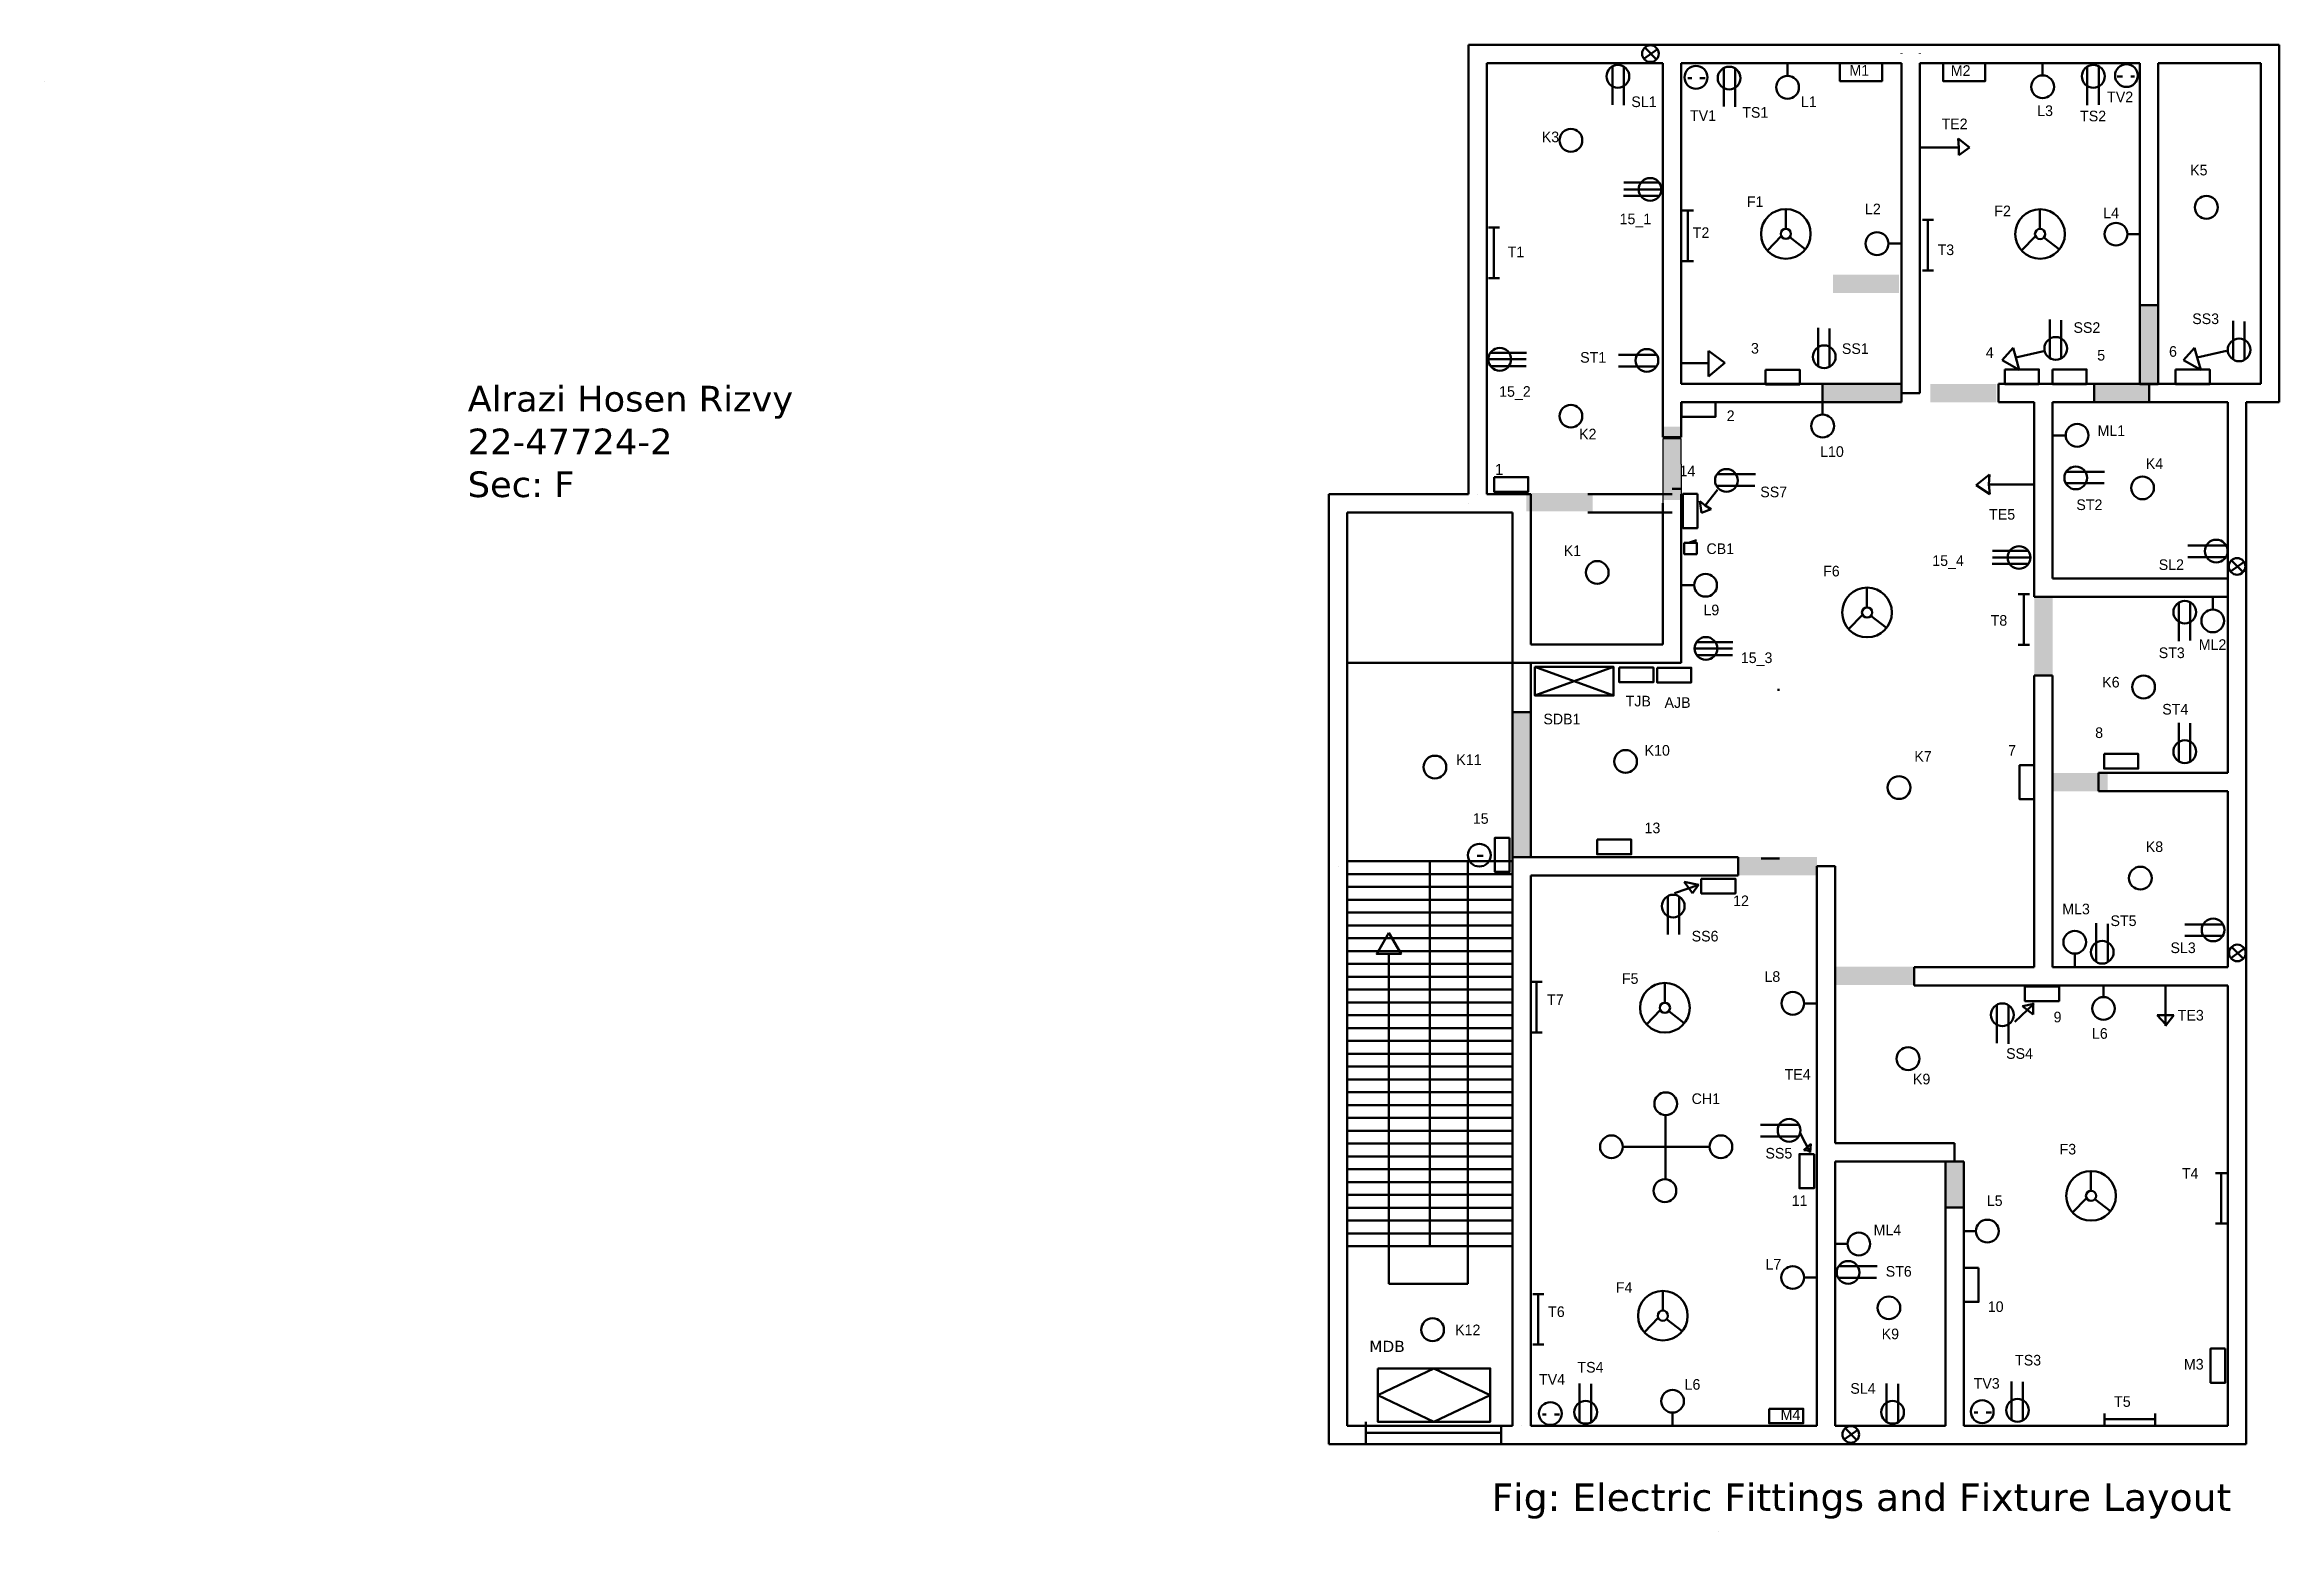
# Model space of a CAD drawing. Header units: inches. Extents: x -229 to 989, y 76 to 887.
import ezdxf

# ---------------------------------------------------------------- set-up
doc = ezdxf.new("R2010")
doc.units = ezdxf.units.IN
doc.header["$LTSCALE"] = 0.5
doc.header["$MEASUREMENT"] = 0
doc.linetypes.add('ACAD_ISO03W100', pattern=[30, 12, -18])

msp = doc.modelspace()

# ---------------------------------------------------------------- hatches: boundary and pattern name
for points in [[(781.4236320671517, 761.6660552728267), (745.4236320671517, 761.666055272827), (745.4236320671517, 751.666055272827), (781.4236320671517, 751.666055272827), (781.4236320671517, 755.156230197477)], [(834.423629226103, 701.9630509670438), (798.423629226103, 701.963050967044), (798.423629226103, 691.963050967044), (834.423629226103, 691.963050967044), (834.423629226103, 695.453225891694)], [(662.6852580987394, 664.9686837517745), (662.6852580987395, 678.743204848404), (652.6852580987394, 678.743204848404), (652.6852580987394, 664.743204848404), (652.6852580987394, 638.743204848404), (662.6852580987394, 638.743204848404)], [(614.2830541012806, 642.5281374222133), (578.2830541012806, 642.5281374222134), (578.2830541012806, 632.5281374222134), (614.2830541012806, 632.5281374222134), (614.2830541012806, 636.0183123468635)]]:
    msp.add_hatch(color=3).paths.add_polyline_path(points)
at = {"linetype": 'Continuous', "lineweight": 50, "ltscale": 0.5}
h = msp.add_hatch(color=3, dxfattribs=at)
h.set_gradient(color1=(8, 247, 72), color2=(6, 203, 59), one_color=1, tint=0.4099999964237213)
h.paths.add_polyline_path([(922.6852589064872, 745.0390963379828), (912.6852589064872, 745.0390963379829), (912.6852589064872, 702.0164817008138), (917.6852589064873, 702.0164817008138), (917.6852589064874, 702.0390963379828), (922.6852589064873, 702.0390963379828)])
h = msp.add_hatch(color=3, dxfattribs=at)
h.set_gradient(color1=(8, 247, 72), color2=(6, 203, 59), one_color=1, tint=0.4099999964237213)
h.paths.add_polyline_path([(739.6852589064873, 702.0390963379829), (739.6852589064872, 692.0390963379829), (782.6852589064872, 692.0390963379829), (782.6852589064872, 702.0390963379829)])
h = msp.add_hatch(color=3, dxfattribs=at)
h.set_gradient(color1=(8, 247, 72), color2=(6, 203, 59), one_color=1, tint=0.4099999964237213)
h.paths.add_polyline_path([(917.6852589064872, 692.0390963379829), (917.6852589064873, 702.0164817008138), (912.6852589064872, 702.0164817008138), (912.6852589064871, 702.0390963379829), (887.6852589064872, 702.0390963379831), (887.6852589064871, 692.039096337983)])
h = msp.add_hatch(color=3, dxfattribs=at)
h.set_gradient(color1=(8, 247, 72), color2=(6, 203, 59), one_color=1, tint=0.4099999964237213)
h.paths.add_polyline_path([(865.1227590395299, 586.0617088482765), (855.1227590395299, 586.0617088482766), (855.1227590395299, 543.0390942111075), (860.12275903953, 543.0390942111075), (860.1227590395301, 543.0617088482765), (865.12275903953, 543.0617088482765)])
h = msp.add_hatch(color=3, dxfattribs=at)
h.set_gradient(color1=(8, 247, 72), color2=(6, 203, 59), one_color=1, tint=0.4099999964237213)
h.paths.add_polyline_path([(580.6680171222825, 523.036400296289), (570.668018573718, 523.0417881259261), (570.6227600731954, 444.0390955375944), (575.6852600731954, 444.0390955375943), (580.6680171222828, 444.0390954977627)])
h = msp.add_hatch(color=3, dxfattribs=at)
h.set_gradient(color1=(8, 247, 72), color2=(6, 203, 59), one_color=1, tint=0.4099999964237213)
h.paths.add_polyline_path([(895.1227590875249, 479.9591073012886), (895.122759087525, 489.9364926641194), (890.1227590875249, 489.9364926641194), (890.1227590875247, 489.9591073012886), (865.1227590875249, 489.9591073012888), (865.1227590875247, 479.9591073012887)])
h = msp.add_hatch(color=3, dxfattribs=at)
h.set_gradient(color1=(8, 247, 72), color2=(6, 203, 59), one_color=1, tint=0.4099999964237213)
h.paths.add_polyline_path([(693.6227575658548, 444.039095534895), (693.6227575658547, 434.039095534895), (736.6227575658547, 434.039095534895), (736.6227575658547, 444.039095534895)])
h = msp.add_hatch(color=3, dxfattribs=at)
h.set_gradient(color1=(8, 247, 72), color2=(6, 203, 59), one_color=1, tint=0.4099999964237213)
h.paths.add_polyline_path([(746.6227547248061, 384.3360912291121), (746.622754724806, 374.3360912291121), (789.622754724806, 374.3360912291121), (789.622754724806, 384.3360912291121)])
h = msp.add_hatch(color=3, dxfattribs=at)
h.set_gradient(color1=(8, 247, 72), color2=(6, 203, 59), one_color=1, tint=0.4099999964237213)
h.paths.add_polyline_path([(816.6227554100269, 278.0390942111076), (806.6227554100269, 278.0390942111076), (806.6227554100269, 253.0390942111076), (816.6227554100269, 253.0390942111076)])

# ---------------------------------------------------------------- linework, layer by layer
for p, q in [((546.6227590690969, 882.1003211531224), (546.6227590690969, 887.0390963379829)), ((551.6852589064872, 887.0390963379828), (546.6227590690969, 887.0390963379828)), ((546.6227590690969, 882.1003211531224), (546.6839835589757, 642.0390963379826)), ((551.6852589064872, 887.0390963379828), (575.6852589064872, 887.0390963379828)), ((575.6852589064872, 887.0390963379828), (657.6852589064872, 887.0390963379828)), ((649.6361297544786, 884.66419819915), (642.2564968016981, 879.3763652662931)), ((642.7545308893796, 885.4589462952063), (649.1318517826878, 878.9948608323703)), ((657.6852589064872, 887.0390963379828), (787.6852589064872, 887.0390963379828)), ((782.6852589064872, 882.1640963379828), (782.6852589064871, 882.0390963379829)), ((787.6852589064872, 887.0390963379828), (917.6852589064872, 887.0390963379828)), ((792.6852589064872, 882.1640963379828), (792.6852589064871, 882.0390963379829)), ((859.6696686868971, 870.2852740108899), (859.6696686868972, 877.3214353703634)), ((917.6852589064872, 887.0390963379828), (983.6852589064872, 887.0390963379828)), ((983.6852589064872, 887.0390963379828), (988.6852589064872, 887.0390963379826)), ((988.6852589064872, 882.0390963379828), (988.6852589064872, 887.0390963379825)), ((988.6852589064872, 882.0390963379828), (988.6852589064872, 697.0390963379828)), ((556.6240501938098, 877.0390963379829), (575.6852589064872, 877.0390963379828)), ((556.6240501938098, 877.0390963379828), (556.683983884195, 642.0390963379826)), ((575.6852589064872, 877.0390963379828), (652.6852589064871, 877.0390963379826)), ((625.1303306366644, 875.0666478797941), (625.1303306366644, 854.2479585102271)), ((631.4330573078914, 874.8969519756427), (631.4330573078914, 854.0130275598865)), ((652.6852589064871, 877.0390963379826), (652.6852589064871, 697.0390963379828)), ((662.6852589064872, 877.0390963379828), (782.6852589064871, 877.0390963379828)), ((662.6852589064872, 877.0390963379828), (662.6852589064871, 702.039096337983)), ((666.3318088543765, 868.7076932999678), (668.3709282713189, 868.7076932999678)), ((672.8569881260555, 868.7076932999678), (675.7117591264923, 868.7076932999678)), ((685.7832222499574, 874.1453757672309), (685.7832222499574, 853.3266863976639)), ((692.0859489211844, 873.9756798630794), (692.0859489211844, 853.0917554473233)), ((720.6368172591718, 870.0029349785093), (720.636817259172, 877.0390963379828)), ((782.6852589064871, 877.0390963379829), (782.6852589064872, 697.0390963379828)), ((792.6852589064871, 877.0390963379828), (912.6852589064872, 877.0390963379828)), ((792.6852589064871, 877.0390963379829), (792.6852589064872, 697.0390963379828)), ((883.9665001893827, 874.9337316253079), (883.9665001893827, 854.0498072095518)), ((890.2692268606097, 875.1034275294594), (890.2692268606097, 854.2847381598924)), ((903.1954609845116, 869.6657450621963), (900.3406899840747, 869.6657450621963)), ((909.7206402561906, 869.6657450621963), (907.6815208392482, 869.6657450621963)), ((912.6852589064871, 877.0390963379828), (912.6852589064872, 745.0390963379829)), ((922.6852589064872, 877.0390963379828), (978.6852589064869, 877.0390963379826)), ((922.6852589064872, 877.0390963379828), (922.6852589064872, 745.0390963379829)), ((978.685258906487, 877.0390963379828), (978.6852589064873, 702.0390963379826)), ((792.5655715773737, 831.059309844283), (813.9052946533038, 831.0157381755591)), ((813.9052946533038, 831.0157381755591), (813.6710596838193, 835.9300231027194)), ((813.6710596838193, 835.9300231027194), (819.7611070462044, 831.0157381755591)), ((813.9052946533038, 826.8034954954471), (813.9075313524627, 831.0381440549888)), ((819.7611070462044, 831.0157381755591), (813.9052946533038, 826.8034954954471)), ((650.8149348840642, 804.6904869681993), (631.1174720329508, 804.6904869681993)), ((650.6273384549057, 811.8128530432508), (631.3050684621093, 811.8128530432508)), ((651.7529074880612, 808.0642394262935), (631.3050684621093, 808.0642394262935)), ((666.3111627989047, 796.6586718974384), (666.3111627989047, 769.0582759653664)), ((719.5950156302833, 786.6611658932665), (719.5950156302833, 797.4047613565523)), ((858.1806193468256, 786.591048664496), (858.1806193468256, 797.3346441277819)), ((560.5395432722744, 787.3221417046072), (560.5395432722744, 759.7217457725353)), ((717.1881899584652, 782.6342366130052), (709.6302388648003, 774.8225063007392)), ((721.7662738081862, 782.0317704736716), (730.2672598832859, 775.4561192299492)), ((797.1262782452259, 791.524256738365), (797.1262782452259, 763.9238608062931)), ((855.7737936750074, 782.5641193842348), (848.2158425813425, 774.7523890719688)), ((860.3518775247284, 781.9616532449012), (868.8528635998281, 775.3860020011788)), ((905.8810001986585, 783.7121848965375), (912.917161558132, 783.7121848965373)), ((775.5683412801372, 778.5412659402422), (782.6045026396107, 778.541265940242)), ((912.6852589064872, 745.0390963379829), (922.6852589064872, 745.0390963379829)), ((737.2626336876401, 711.7182118934741), (737.2626336876401, 732.6021363092302)), ((743.5653603588671, 711.5485159893226), (743.5653603588671, 732.3672053588896)), ((863.5053837579144, 716.2543943777139), (863.5053837579144, 737.13831879347)), ((869.8081104291414, 716.0846984735624), (869.8081104291414, 736.9033878431294)), ((963.4780117414339, 715.5068768512076), (963.4780117414339, 736.3908012669638)), ((969.7807384126609, 715.3371809470561), (969.7807384126609, 736.1558703166231)), ((558.6085586144955, 718.929355803755), (578.3060214656089, 718.929355803755)), ((677.4316266938959, 706.0963105346784), (677.4316266938959, 720.1569213025593)), ((677.4316266938959, 720.1569213025593), (686.4644228646594, 713.4748403580318)), ((837.5820859512442, 714.9591228631209), (843.5190393448279, 721.7860865586338)), ((843.5190393448279, 721.7860865586338), (845.0363517995347, 716.3977081574621)), ((860.9546576290161, 720.0499615339954), (845.0363517995347, 716.3977081574621)), ((936.5402173663624, 714.9591228631209), (942.4771707599461, 721.7860865586338)), ((942.4771707599461, 721.7860865586338), (943.994483214653, 716.3977081574621)), ((959.9127890441343, 720.0499615339954), (943.994483214653, 716.3977081574621)), ((557.6705860104985, 715.5556033456608), (578.1184250364504, 715.5556033456608)), ((558.7961550436539, 711.8069897287035), (578.1184250364504, 711.8069897287035)), ((649.2336551348997, 717.8836332667579), (628.4149657653327, 717.8836332667579)), ((649.0639592307482, 711.5809065955309), (628.4149657653328, 711.5809065955309)), ((662.7459496188658, 713.4322819336865), (677.4316266938959, 713.4322819336865)), ((686.4644228646594, 713.4748403580318), (677.4316266938959, 706.0963105346784)), ((677.4316266938959, 713.4322819336865), (677.4316266938959, 706.0963105346784)), ((846.8958988309382, 709.7939641303865), (837.5820859512442, 714.9591228631209)), ((845.0363517995347, 716.3977081574621), (845.0363517995347, 716.3977081574621)), ((845.0363517995347, 716.3977081574621), (846.8958988309382, 709.7939641303865)), ((857.6375481754158, 709.9944485134413), (857.6375481754158, 709.9944485134413)), ((945.8540302460565, 709.7939641303865), (936.5402173663624, 714.9591228631209)), ((943.994483214653, 716.3977081574621), (943.994483214653, 716.3977081574621)), ((943.994483214653, 716.3977081574621), (945.8540302460565, 709.7939641303865)), ((652.6852589064871, 697.0390963379828), (652.6852589064871, 673.0390963379829)), ((739.6852589064872, 702.0390963379829), (662.6852589064872, 702.039096337983)), ((739.6852589064872, 702.0390963379829), (739.6852589064872, 692.0390963379829)), ((782.6852589064872, 702.0390963379829), (782.6852589064872, 692.0390963379829)), ((782.6852589064872, 697.0390963379828), (792.6852589064872, 697.0390963379828)), ((887.6852589064872, 702.039096337983), (835.6852589064871, 702.0390963379829)), ((835.6852589064871, 702.0390963379829), (835.6852589064871, 692.0390963379829)), ((887.6852589064872, 702.039096337983), (887.6852589064872, 692.039096337983)), ((978.6852589064872, 702.0390963379828), (917.6852589064872, 702.0390963379829)), ((917.6852589064872, 702.0390963379829), (917.6852589064872, 692.0390963379829)), ((988.6852589064872, 697.0390963379828), (988.6852589064873, 692.0390963379826)), ((739.6852589064872, 692.0390963379829), (662.6852589064871, 692.0390963379829)), ((662.6852589064871, 692.0390963379829), (662.6852589064871, 673.0390963379829)), ((739.7404609075778, 685.3266135059955), (739.7404609075779, 692.362774865469)), ((855.122758737668, 692.039096337983), (835.6852589064871, 692.0390963379829)), ((855.1227587376679, 591.0390942111076), (855.1227587376678, 692.0390963379829)), ((887.6852589064872, 692.039096337983), (865.1227587376679, 692.0390963379829)), ((865.1227587376678, 596.0390942111075), (865.122758737668, 692.0390963379829)), ((960.6227587376679, 692.0390963379829), (917.6852589064872, 692.0390963379829)), ((960.6227587376679, 591.0390942111076), (960.6227587376679, 692.0390963379829)), ((983.6852589064872, 692.0390963379828), (970.6227587376679, 692.0390963379826)), ((970.6227587376679, 591.0390942111076), (970.6227587376679, 692.0390963379828)), ((983.6852589064872, 692.0390963379828), (988.6852589064872, 692.0390963379826)), ((652.6852589064871, 673.0390963379829), (662.6852589064871, 673.0390963379829)), ((872.2636050146325, 674.0305723658496), (865.227443655159, 674.0305723658496)), ((681.9981340486313, 646.4817641305249), (702.8168234181983, 646.4817641305249)), ((682.1678299527828, 652.7844908017519), (703.0517543685389, 652.7844908017519)), ((830.6481680488887, 652.7385029151931), (823.352740833745, 646.9076185432307)), ((823.352740833745, 646.9076185432307), (830.9399851374937, 641.9513693115634)), ((830.3563509602827, 647.1991628698504), (830.6481680488887, 652.7385029151931)), ((855.1607983380864, 647.1991628698504), (830.3563509602827, 647.1991628698504)), ((830.9399851374937, 641.9513693115634), (830.3563509602827, 647.1991628698504)), ((872.4109761976981, 647.8640749222368), (893.2296655672651, 647.8640749222368)), ((872.5806721018496, 654.1668015934638), (893.4645965176057, 654.1668015934638)), ((470.5602589064872, 637.0390963379828), (470.5602589064872, 642.0390963379828)), ((475.6227589064872, 642.0390963379828), (470.5602589064871, 642.0390963379828)), ((470.5602589064872, 637.0390963379828), (470.5602589064872, 555.0390963379828)), ((470.6227589064872, 637.0390963379828), (470.6227589064872, 129.039095806264)), ((546.6839835589758, 642.0390963379826), (475.6227589064872, 642.0390963379828)), ((546.6852587438776, 637.0390963379826), (546.6852590690969, 637.0378211531224)), ((551.6852589064872, 642.0390963379828), (551.6839837215856, 642.0390963379826)), ((556.683983884195, 642.0390963379828), (575.6852589064872, 642.0390963379828)), ((575.6852589064872, 642.0390963379828), (580.6852589064872, 642.0390963379828)), ((580.6852589064872, 637.0390963379828), (580.6852589064872, 642.0390963379828)), ((580.6852589064872, 637.0390963379828), (580.6852589064872, 560.03909739966)), ((611.6852587883759, 642.0390971883838), (657.6852587883758, 642.0390982750075)), ((652.6852589064871, 637.0390982750076), (652.6852589064872, 560.0390973996601)), ((657.6852587883758, 644.8410872939237), (662.6852589064872, 644.8410872939238)), ((662.6852589064871, 637.0390982750076), (662.6852589064871, 642.0390982750075)), ((662.6852589064871, 637.0390982750076), (662.6852589064871, 555.03909739966)), ((675.6932991529229, 635.8289406129809), (672.7751282668651, 638.1612952259404)), ((672.7751282668651, 638.1612952259404), (673.6505795326821, 631.7473243611737)), ((673.6505795326821, 631.7473243611737), (678.9032871275858, 633.7881324870771)), ((682.4050921908547, 644.283721764087), (675.6932991529229, 635.8289406129809)), ((678.9032871275858, 633.7881324870771), (675.6932991529229, 635.8289406129809)), ((551.6852589064872, 632.0390963379828), (480.5602589064871, 632.0390963379828)), ((480.5602589064871, 632.0390963379829), (480.5602589064872, 555.0390963379828)), ((480.6227589064873, 632.0390963379828), (480.6227589064872, 444.0390962975137)), ((551.6852589064872, 632.0390963379828), (570.6852589064871, 632.0390963379828)), ((570.6852589064871, 632.0390963379828), (570.6852589064872, 555.0390963379828)), ((611.6852590245985, 632.0390971883838), (657.6852590245984, 632.0390982750075)), ((666.6073058263021, 615.4530172398515), (670.9127666153809, 616.9246494583724)), ((851.684103622524, 611.1087631496979), (832.3618336297276, 611.1087631496979)), ((959.6091217408591, 613.9093003155749), (938.7904323712921, 613.9093003155749)), ((851.8717000516825, 603.9863970746463), (832.1742372005691, 603.9863970746463)), ((852.8096726556795, 607.3601495327406), (832.3618336297276, 607.3601495327406)), ((959.4394258367076, 607.6065736443479), (938.7904323712922, 607.6065736443479)), ((969.4410099693691, 605.0786539158951), (962.0613770165886, 599.7908209830382)), ((962.5594111042701, 605.8734020119514), (968.9367319975784, 599.4093165491154)), ((669.7164164886931, 592.2837696843806), (662.6802551292196, 592.2837696843806)), ((763.8688368215599, 580.2290527508866), (763.8688368215599, 590.9726482141724)), ((849.4282542957217, 587.4005092948285), (849.4282542957217, 559.8001133627565)), ((855.1227587376679, 591.0390942111076), (855.1227587376679, 586.0390942111076)), ((860.1227587376679, 586.0390942111076), (855.1227587376679, 586.0390942111076)), ((960.6227587376679, 586.0390942111076), (860.1227587376679, 586.0390942111076)), ((960.6227587376679, 596.0390942111076), (865.1227587376679, 596.0390942111076)), ((952.4120753541642, 579.0863910203072), (952.4120753541642, 586.1225523797807)), ((960.6227587376679, 490.0390942111077), (960.6227587376679, 591.0390942111076)), ((970.6227587376679, 485.0390942111076), (970.6227587376679, 591.0390942111076)), ((761.4620111497417, 576.2021234706253), (753.9040600560768, 568.3903931583593)), ((766.0400949994627, 575.5996573312917), (774.5410810745624, 569.0240060875693)), ((933.8449465921931, 582.7473957995273), (933.8449465921931, 561.8634713837712)), ((940.1476732634201, 582.9170917036788), (940.1476732634201, 562.0984023341118)), ((670.9968870660032, 561.262695187145), (690.6943499171166, 561.262695187145)), ((580.6825657175675, 550.0390973996601), (480.6227589064873, 550.0390973996602)), ((570.685259632205, 555.0417902528013), (570.6680185737181, 523.0417881259261)), ((580.6825657175675, 550.0390973996601), (580.6680171222825, 523.036400296289)), ((580.6825657175675, 550.0390973996601), (657.6852589064871, 550.0390973996601)), ((580.6852589064872, 560.0390973996601), (652.6852589064872, 560.0390973996601)), ((657.6852589064871, 550.0390973996601), (662.6852589064871, 550.03909739966)), ((662.6852589064871, 555.03909739966), (662.6852589064871, 550.0390973996599)), ((670.0589144620062, 557.8889427290508), (690.5067534879581, 557.8889427290508)), ((671.1844834951617, 554.1403291120935), (690.5067534879581, 554.1403291120935)), ((582.8933388319147, 547.7881146621874), (625.7348127904042, 532.128119523358)), ((625.7348127904042, 547.7881146621874), (582.8933388319147, 532.128119523358)), ((855.1227587376679, 543.0390942111075), (855.1227587376679, 384.0390942111076)), ((855.1227587376679, 543.0390942111075), (865.1227587376679, 543.0390942111075)), ((865.1227587376679, 543.0390942111075), (865.1227587376679, 384.0390942111076)), ((570.6680185737181, 523.0417881259261), (580.6680171222825, 523.036400296289)), ((933.844946592194, 496.4159011703316), (933.844946592194, 517.2998255860878)), ((940.147673263421, 496.2462052661801), (940.147673263421, 517.0648946357471)), ((960.6227587376679, 490.0390942111076), (890.1227587376679, 490.0390942111077)), ((890.1227587376679, 490.0390942111077), (890.1227587376679, 480.0390942111077)), ((960.622758737668, 480.0390942111076), (890.1227587376679, 480.0390942111077)), ((960.622758737668, 384.0390942111076), (960.622758737668, 480.0390942111076)), ((970.6227587376679, 379.0390942111076), (970.6227587376679, 485.0390942111076)), ((480.6227589064872, 444.0390962975137), (480.6227589064872, 434.0390962975137)), ((570.6227600731953, 441.8440120010932), (480.6227589064873, 441.8440120010931)), ((525.6227594898413, 441.8440120010931), (525.6227594898413, 231.8440120010932)), ((546.277422116772, 441.8440120010932), (546.277422116772, 211.4608191515758)), ((551.3453623088462, 444.7037591952874), (554.6206353735643, 444.7037591952874)), ((570.6227600731954, 434.0390955780633), (570.6227600731954, 444.0390955375943)), ((575.6852600731954, 444.0390955375943), (570.6227600731953, 444.0390955375944)), ((693.6227556897064, 444.0390945948145), (575.6852600731954, 444.0390955375943)), ((693.6227556897064, 444.0390945948145), (693.6227556097675, 434.0390945948145)), ((736.6227556497372, 134.0390947428264), (736.6227556497369, 439.0390942111076)), ((736.6227556497369, 439.0390942111076), (746.6227556497369, 439.0390942111076)), ((746.622755649737, 288.0390942111076), (746.6227556497369, 439.0390942111076)), ((570.6227600731953, 434.8440120010932), (480.6227589064873, 434.8440120010931)), ((480.6227589064872, 434.0390962975137), (480.6227589064871, 134.0390947428264)), ((570.6227600731953, 427.8440120010932), (480.6227589064873, 427.8440120010931)), ((570.6227600731954, 134.0390947428264), (570.6227600731954, 434.0390955780633)), ((580.6227600731954, 134.0390947428264), (580.6227600731954, 434.0390954981244)), ((693.6227556097675, 434.0390945948145), (580.6227600731954, 434.0390954981245)), ((659.0180987910962, 424.3093242015573), (672.2622541805449, 428.9116767696826)), ((672.2622541805449, 428.9116767696826), (664.2005925856856, 430.6375603330018)), ((664.2005925856856, 430.6375603330018), (668.8072548816954, 424.3093242015573)), ((668.8072548816954, 424.3093242015573), (672.0385894183746, 428.9547753029717)), ((570.6227600731953, 420.8440120010932), (480.6227589064873, 420.8440120010931)), ((655.2725523736865, 422.6378906272877), (655.2725523736865, 401.8192012577207)), ((661.5752790449135, 422.4681947231361), (661.5752790449135, 401.8192012577207)), ((570.6227600731953, 413.8440120010932), (480.6227589064873, 413.8440120010931)), ((570.6227600731953, 406.8440120010932), (480.6227589064873, 406.8440120010931)), ((888.8198570683962, 387.0750755595611), (888.8198570683962, 407.9589999753173)), ((895.1225837396232, 386.9053796554097), (895.1225837396232, 407.7240690249766)), ((957.9212739061766, 407.348244410889), (937.1025845366096, 407.348244410889)), ((570.6227600731953, 399.8440120010932), (480.6227589064873, 399.8440120010931)), ((570.6227600731953, 392.8440120010932), (480.6227589064873, 392.8440120010931)), ((503.3281658932619, 211.4608191515758), (503.328165893262, 391.256780201984)), ((877.1776980110453, 391.4452150768359), (877.1776980110453, 384.4090537173624)), ((957.7515780020251, 401.045517739662), (937.1025845366097, 401.045517739662)), ((969.5810119330431, 394.3138319194447), (962.2013789802626, 389.0259989865879)), ((962.6994130679441, 395.108580015501), (969.0767339612523, 388.644494552665)), ((570.6227600731953, 385.8440120010932), (480.6227589064873, 385.8440120010931)), ((570.6227600731953, 378.8440120010932), (480.6227589064873, 378.8440120010931)), ((855.1227587376679, 384.0390942111076), (789.6227556497369, 384.0390942111076)), ((789.6227556497369, 384.0390942111076), (789.6227556497369, 374.0390942111076)), ((960.6227587376678, 384.0390942111076), (865.1227587376678, 384.0390942111076)), ((970.6227587376679, 283.0390942111076), (970.6227587376679, 379.0390942111076)), ((570.6227600731953, 371.8440120010932), (480.6227589064873, 371.8440120010931)), ((583.780355158744, 376.1095318015443), (583.780355158744, 348.5091358694724)), ((653.6558750549657, 364.6842048519444), (653.6558750549657, 375.4278003152302)), ((960.6227587376679, 374.0390942111075), (789.6227556497369, 374.0390942111076)), ((892.8589279101866, 367.7477553752371), (892.8589279101865, 374.0390942111076)), ((926.6283819112559, 374.3955903969133), (926.6283819112559, 351.9978903772419)), ((960.6227587376679, 283.0390942111076), (960.6227587376679, 374.0390942111076)), ((570.6227600731953, 364.8440120010932), (480.6227589064873, 364.8440120010931)), ((570.6227600731953, 357.8440120010932), (480.6227589064873, 357.8440120010931)), ((651.2490493831475, 360.6572755716832), (643.6910982894826, 352.8455452594171)), ((655.8271332328685, 360.0548094323495), (664.3281193079682, 353.4791581886271)), ((729.6986664642181, 364.3123577669787), (736.7348278236916, 364.3123577669787)), ((834.691263081768, 363.3743453593175), (834.691263081768, 342.5556559897506)), ((840.993989752995, 363.204649455166), (840.993989752995, 342.3207250394098)), ((844.5760627871059, 354.2376616754707), (854.8886477102842, 364.0926493384561)), ((854.8886477102842, 364.0926493384561), (848.6114236733838, 362.748786991606)), ((848.6114236733838, 362.748786991606), (854.4402771416344, 358.2692465555849)), ((854.4402771416344, 358.2692465555849), (854.4402771416344, 364.5406027339275)), ((931.112118519869, 357.8212931601136), (922.1446504563264, 357.8212931601136)), ((922.1446504563264, 357.8212931601136), (926.6283819112559, 352.8937993286206)), ((926.6283819112559, 351.9978903772419), (931.112118519869, 357.8212931601136)), ((570.6227600731953, 350.8440120010932), (480.6227589064873, 350.8440120010931)), ((570.6227600731953, 343.8440120010932), (480.6227589064873, 343.8440120010931)), ((570.6227600731953, 336.8440120010932), (480.6227589064873, 336.8440120010931)), ((570.6227600731953, 329.8440120010932), (480.6227589064873, 329.8440120010931)), ((570.6227600731953, 322.8440120010932), (480.6227589064873, 322.8440120010931)), ((570.6227600731953, 315.8440120010932), (480.6227589064873, 315.8440120010931)), ((570.6227600731953, 308.8440120010932), (480.6227589064873, 308.8440120010931)), ((570.6227600731953, 301.8440120010932), (480.6227589064873, 301.8440120010931)), ((570.6227600731953, 294.8440120010932), (480.6227589064873, 294.8440120010931)), ((654.114342033351, 303.3587553484797), (654.114342033351, 268.1655655050615)), ((726.7598485938022, 298.0751722741838), (705.9411592242352, 298.0751722741838)), ((727.5068371482694, 293.5264695446251), (732.9348937113082, 283.0678712489664)), ((570.6227600731953, 287.8440120010932), (480.6227589064873, 287.8440120010931)), ((570.6227600731953, 280.8440120010932), (480.6227589064873, 280.8440120010931)), ((630.6302480602144, 285.9967826717909), (678.0681119076762, 285.9967826717909)), ((726.5901526896507, 291.7724456029569), (705.9411592242353, 291.7724456029569)), ((733.3226105647582, 287.7161373981965), (729.4454265692038, 284.2299394066006)), ((729.4454265692038, 284.2299394066006), (732.9348937113082, 283.8425819137653)), ((732.9348937113082, 283.0678712489664), (733.3226105647582, 287.7161373981965)), ((811.6227556497371, 288.0390942111076), (746.6227556497369, 288.0390942111075)), ((811.6227556497371, 288.0390942111076), (811.6227556497371, 278.0390942111076)), ((960.6227587376679, 134.0390947428264), (960.6227587376679, 283.0390942111076)), ((970.6227587376679, 129.0390942111076), (970.6227587376679, 283.0390942111076)), ((570.6227600731953, 273.8440120010932), (480.6227589064873, 273.8440120010931)), ((746.622755649737, 134.0390947428264), (746.6227556497369, 278.0390942111076)), ((811.6227556497371, 278.0390942111076), (746.6227556497369, 278.0390942111076)), ((885.9726002302614, 262.1486468476609), (885.9726002302614, 272.8922423109467)), ((956.9653536881442, 271.7950961361657), (956.9653536881442, 244.1947002040938)), ((570.6227600731953, 266.8440120010932), (480.6227589064873, 266.8440120010931)), ((570.6227600731953, 259.8440120010932), (480.6227589064873, 259.8440120010931)), ((883.5657745584432, 258.1217175673996), (876.0078234647783, 250.3099872551336)), ((888.1438584081642, 257.519251428066), (896.6448444832639, 250.9436001843436)), ((570.6227600731953, 252.8440120010932), (480.6227589064873, 252.8440120010931)), ((570.6227600731953, 245.8440120010932), (480.6227589064873, 245.8440120010931)), ((806.6227554100269, 134.0390947428264), (806.6227554100269, 253.0390942111076)), ((806.6227554100269, 253.0390942111076), (816.6227554100269, 253.0390942111076)), ((816.6227554100269, 134.0390947428264), (816.6227554100269, 253.0390942111076)), ((570.6227600731953, 238.8440120010932), (480.6227589064873, 238.8440120010931)), ((570.6227600731953, 231.8440120010932), (480.6227589064873, 231.8440120010931)), ((753.2562155861747, 233.1155845254327), (746.5548235793858, 233.1155845254327)), ((823.3241474168158, 240.166312126622), (816.6227554100269, 240.1663121266219)), ((748.500617214853, 220.9395576656023), (769.3845416306092, 220.9395576656023)), ((546.277422116772, 211.4608191515758), (503.3281658932619, 211.4608191515758)), ((652.5281209511222, 196.7963146902736), (652.5281209511222, 207.5399101535594)), ((729.6301482261697, 214.8231625445362), (736.6227556497373, 214.8231625445362)), ((748.3309213107016, 214.6368309943753), (769.1496106802686, 214.6368309943753)), ((584.7125897225542, 205.8350497149397), (584.7125897225542, 178.2346537828678)), ((650.121295279304, 192.7693854100123), (642.5633441856392, 184.9576550977463)), ((654.699379129025, 192.1669192706787), (663.2003652041248, 185.5912680269563)), ((497.2179770382818, 165.2633829833203), (497.2179770382818, 150.7633829833203)), ((497.2179770382818, 150.7633829833203), (527.7179770382818, 165.2633829833203)), ((527.7179770382818, 165.2633829833203), (558.5619561524318, 150.7633829833203)), ((558.5619561524318, 165.2633829833203), (558.5619561524318, 150.7633829833203)), ((527.7179770382818, 136.1782138922968), (497.2179770382818, 150.7633829833203)), ((558.5619561524318, 150.7633829833203), (527.7179770382818, 136.1782138922968)), ((607.2260522484839, 136.2254311963998), (607.2260522484839, 157.1093556121559)), ((613.5287789197109, 136.0557352922483), (613.5287789197109, 156.8744246618153)), ((774.548231457079, 136.2200277338338), (774.548231457079, 157.10395214959)), ((780.850958128306, 136.0503318296824), (780.850958128306, 156.8690211992493)), ((842.6465749192894, 137.2787412979487), (842.6465749192894, 158.1626657137049)), ((848.9493015905164, 137.1090453937973), (848.9493015905164, 157.9277347633642)), ((480.6227589064871, 134.0390947428264), (570.6227600731954, 134.0390947428264)), ((575.6227577709199, 134.0390947428264), (575.6237658725668, 134.0390947428264)), ((580.6227600731954, 134.0390947428264), (736.6227556497372, 134.0390947428264)), ((586.9501563396152, 140.13288105588), (588.9892757565576, 140.13288105588)), ((593.4753356112942, 140.13288105588), (596.330106611731, 140.13288105588)), ((657.9004996755302, 141.1831523321969), (657.9004996755302, 134.1469909727234)), ((746.6227556497369, 134.0390947428264), (806.6227554100269, 134.0390947428264)), ((816.6227554100269, 134.0390947428264), (960.6227587376678, 134.0390947428264)), ((822.3706790104206, 141.186191157429), (824.4097984273631, 141.186191157429)), ((828.8958582820997, 141.186191157429), (831.7506292825365, 141.186191157429)), ((921.0159318811457, 137.6043778612641), (893.4155359490737, 137.6043778612641)), ((470.6227589064872, 129.039095806264), (470.6227589064872, 124.0390947428264)), ((475.6227577709199, 124.0390947428264), (470.6227589064871, 124.0390947428264)), ((475.6227577709199, 124.0390947428264), (575.6227577709199, 124.0390947428264)), ((575.6227577709199, 124.0390947428264), (741.6227577709199, 124.0390947428264)), ((741.6227577709199, 124.0390947428264), (811.6227577709199, 124.0390947428264)), ((758.8481764769062, 131.8215370223645), (751.4685435241257, 126.5337040895076)), ((751.9665776118072, 132.6162851184208), (758.3438985051155, 126.1521996555848)), ((811.6227577709199, 124.0390947428264), (965.6227577709199, 124.0390947428264)), ((965.6227577709199, 124.0390947428264), (970.622758737668, 124.0390947428264)), ((970.6227587376679, 129.0390942111076), (970.622758737668, 124.0390947428264))]:
    msp.add_line(p, q, dxfattribs=at)
at = {"color": 0, "linetype": 'Continuous', "lineweight": 50, "ltscale": 0.5}
for p, q in [((-229.4998007884915, 866.8104748228159), (-229.4998007884915, 866.8104748228159)), ((-229.4998007884915, 866.8104748228159), (-229.4998007884915, 866.8104748228159)), ((502.8294399638016, 177.9095938987211), (502.8294399638016, 177.9095938987211)), ((502.8294399638016, 177.9095938987211), (502.8294399638016, 177.9095938987211)), ((502.8294399638016, 177.9095938987211), (502.8294399638016, 177.9095938987211)), ((502.8294399638016, 177.9095938987211), (502.8294399638016, 177.9095938987211)), ((502.8294399638016, 177.9095938987211), (502.8294399638016, 177.9095938987211)), ((490.7385070528053, 136.1782138922968), (490.7385070528053, 124.0390947428264)), ((564.4931960997646, 134.0390947428264), (564.4931960997646, 124.0390947428264)), ((490.7385070528053, 130.1086543175616), (564.4931960997646, 130.1086543175616)), ((683.2198883521896, 76.43695033351787), (683.2198883521896, 76.43695033351787)), ((683.2198883521896, 76.43695033351787), (683.2198883521896, 76.43695033351787)), ((683.2198883521896, 76.43695033351787), (683.2198883521896, 76.43695033351787))]:
    msp.add_line(p, q, dxfattribs=at)
at = {"lineweight": 50, "ltscale": 0.5}
for p, q in [((912.6852589064872, 745.0390963379829), (912.6852589064872, 702.0164817008138)), ((922.6852589064872, 745.0390963379829), (922.6852589064872, 702.0164817008138)), ((739.6852589064872, 702.0390963379829), (782.6852589064872, 702.0390963379829)), ((887.6852589064872, 702.039096337983), (917.6852589064872, 702.0390963379829)), ((739.6852589064872, 692.0390963379829), (782.6852589064872, 692.0390963379829)), ((887.6852589064872, 692.039096337983), (917.6852589064872, 692.0390963379829)), ((806.6227554100269, 253.0390942111076), (806.6227554100269, 278.0390942111077)), ((816.6227554100269, 253.0390942111076), (816.6227554100269, 278.0390942111077))]:
    msp.add_line(p, q, dxfattribs=at)
at = {"color": 3, "linetype": 'Continuous', "lineweight": 50, "ltscale": 0.5}
for p, q in [((912.6852589064872, 702.0164817008138), (922.6852589064872, 702.0164817008138)), ((715.2130851706142, 535.2769915984197), (716.2130851706142, 535.2769915984197)), ((570.6680185737181, 523.0417881259261), (570.6227600731954, 444.0390955375943)), ((580.6680171222825, 523.036400296289), (580.6680171222827, 444.0390955375944)), ((706.2130851706142, 443.383682332945), (716.2130851706142, 443.383682332945)), ((715.2130851706142, 443.383682332945), (716.2130851706142, 443.383682332945)), ((816.6227554100269, 278.0390942111077), (806.6227554100269, 278.0390942111077))]:
    msp.add_line(p, q, dxfattribs=at)
at = {"color": 3}
for p, q in [((662.6852580987394, 672.0390970301205), (652.6852580987394, 672.0390970301205)), ((652.6852580987394, 672.0390970301205), (652.6852580987394, 658.0390970301205)), ((662.6852580987394, 658.264575933491), (662.6852580987395, 672.0390970301205))]:
    msp.add_line(p, q, dxfattribs=at)
msp.add_line((652.6852580987394, 658.264575933491), (652.6852580987394, 658.0390970301205))
at = {"color": 3, "linetype": 'ByBlock'}
for p, q in [((652.6852580987394, 658.0390970301205), (652.6852580987394, 632.0390970301205)), ((662.6852580987394, 658.264575933491), (662.6852580987394, 632.0390970301205))]:
    msp.add_line(p, q, dxfattribs=at)
at = {"linetype": 'ACAD_ISO03W100', "lineweight": 50, "ltscale": 0.5}
msp.add_line((475.6227589064872, 439.0390963374831), (475.5602589064872, 439.0390963379828), dxfattribs=at)
at = {"linetype": 'Continuous', "lineweight": 50, "ltscale": 0.5}
for points in [[(749.1781104074826, 877.0144500953099), (772.1262952888928, 877.0144500953099), (772.1262952888928, 867.1881175211345), (749.1781104074826, 867.1881175211345)], [(805.4129465276073, 877.0144500953099), (828.3611314090176, 877.0144500953099), (828.3611314090176, 867.1881175211345), (805.4129465276073, 867.1881175211345)], [(708.6612272409038, 709.7616939577449), (727.2796897815551, 709.7616939577449), (727.2796897815551, 701.7893352301514), (708.6612272409038, 701.7893352301514)], [(839.0190856347645, 709.9944485134413), (857.6375481754158, 709.9944485134413), (857.6375481754158, 702.0220897858478), (839.0190856347645, 702.0220897858478)], [(865.0231061871546, 709.9944485134413), (883.6415687278059, 709.9944485134413), (883.6415687278059, 702.0220897858478), (865.0231061871546, 702.0220897858478)], [(932.171525949133, 709.9108571098111), (950.7899884897843, 709.9108571098111), (950.7899884897843, 701.9384983822176), (932.171525949133, 701.9384983822176)], [(662.7562269259524, 692.1067745154367), (681.3746894666037, 692.1067745154367), (681.3746894666037, 684.1344157878432), (662.7562269259524, 684.1344157878432)], [(560.5974223050607, 651.2758586976327), (579.215884845712, 651.2758586976327), (579.215884845712, 643.3034999700392), (560.5974223050607, 643.3034999700392)], [(671.5025393768911, 642.0971325652199), (671.5025393768911, 623.4786700245686), (663.5301806492977, 623.4786700245686), (663.5301806492977, 642.0971325652199)], [(664.2896694598221, 615.4530172398515), (671.1112883979831, 615.4530172398515), (671.1112883979831, 609.3189351378194), (664.2896694598221, 609.3189351378194)], [(582.8933388319147, 547.7881146621874), (625.7348127904042, 547.7881146621874), (625.7348127904042, 532.128119523358), (582.8933388319147, 532.128119523358)], [(628.8695543219128, 547.4084767937359), (647.4880168625641, 547.4084767937359), (647.4880168625641, 539.4361180661424), (628.8695543219128, 539.4361180661424)], [(649.4467418992072, 547.3007726412377), (668.0652044398585, 547.3007726412377), (668.0652044398585, 539.3284139136442), (649.4467418992072, 539.3284139136442)], [(893.169011271415, 500.3369347343175), (911.7874738120663, 500.3369347343175), (911.7874738120663, 492.3645760067241), (893.169011271415, 492.3645760067241)], [(855.0385451604329, 494.1788938692874), (855.0385451604329, 475.5604313286361), (847.0661864328395, 475.5604313286361), (847.0661864328395, 494.1788938692874)], [(569.0957235289347, 454.5757527095788), (569.0957235289347, 435.9572901689274), (561.1233648013413, 435.9572901689274), (561.1233648013413, 454.5757527095788)], [(616.8101396486181, 453.6153804623484), (635.4286021892694, 453.6153804623484), (635.4286021892694, 445.6430217347549), (616.8101396486181, 445.6430217347549)], [(673.6020882118228, 432.2638692215435), (692.2205507524741, 432.2638692215435), (692.2205507524741, 424.29151049395), (673.6020882118228, 424.29151049395)], [(503.3281658932619, 402.7256566651472), (496.7066069799521, 391.256780201984), (509.9497248065717, 391.256780201984)], [(849.9941518223959, 373.5114210636627), (868.6126143630472, 373.5114210636627), (868.6126143630472, 365.5390623360693), (849.9941518223959, 365.5390623360693)], [(735.0534368715439, 282.1565375715571), (735.0534368715439, 263.5380750309058), (727.0810781439504, 263.5380750309058), (727.0810781439504, 282.1565375715571)], [(824.7697484840669, 220.1105505767335), (824.7697484840669, 201.4920880360822), (816.7973897564734, 201.4920880360822), (816.7973897564734, 220.1105505767335)], [(959.1714618592928, 176.0870340046841), (959.1714618592928, 157.4685714640328), (951.1991031316993, 157.4685714640328), (951.1991031316993, 176.0870340046841)], [(497.2179770382818, 165.2633829833203), (558.5619561524318, 165.2633829833203), (558.5619561524318, 136.1782138922968), (497.2179770382818, 136.1782138922968)], [(710.536013121, 143.2998151729294), (729.1544756616513, 143.2998151729294), (729.1544756616513, 135.3274564453359), (710.536013121, 135.3274564453359)]]:
    msp.add_lwpolyline(points, close=True, dxfattribs=at)
for points in [[(663.285615165627, 796.6586718974384), (669.3367104321824, 796.6586718974384)], [(557.5139956389967, 787.3221417046072), (563.5650909055521, 787.3221417046072)], [(794.1007306119482, 791.524256738365), (800.1518258785036, 791.524256738365)], [(669.3367104321824, 769.0582759653664), (663.285615165627, 769.0582759653664)], [(563.5650909055521, 759.7217457725353), (557.5139956389967, 759.7217457725353)], [(800.1518258785036, 763.9238608062931), (794.1007306119482, 763.9238608062931)], [(846.402706662444, 587.4005092948285), (852.4538019289994, 587.4005092948285)], [(852.4538019289994, 559.8001133627565), (846.402706662444, 559.8001133627565)], [(580.7548075254663, 376.1095318015443), (586.8059027920217, 376.1095318015443)], [(586.8059027920217, 348.5091358694724), (580.7548075254663, 348.5091358694724)], [(953.9398060548665, 271.7950961361657), (959.9909013214219, 271.7950961361657)], [(959.9909013214219, 244.1947002040938), (953.9398060548665, 244.1947002040938)], [(581.6870420892765, 205.8350497149397), (587.7381373558319, 205.8350497149397)], [(587.7381373558319, 178.2346537828678), (581.6870420892765, 178.2346537828678)], [(893.4155359490737, 134.5788302279864), (893.4155359490737, 140.6299254945418)], [(921.0159318811457, 140.6299254945418), (921.0159318811457, 134.5788302279864)]]:
    msp.add_lwpolyline(points, dxfattribs=at)
for centre, radius in [((645.8582833205892, 882.143135231204), 4.541792836138484), ((719.6804671610853, 783.8773694123217), 13.5276618370267), ((858.2660708776275, 783.8072521835513), 13.5276618370267), ((719.6804671610853, 783.8773694123217), 2.785107683992919), ((858.2660708776275, 783.8072521835513), 2.785107683992919), ((965.6631635354797, 602.5575909479492), 4.541792836138484), ((763.9542883523618, 577.4452562699419), 13.5276618370267), ((763.9542883523618, 577.4452562699419), 2.785107683992919), ((552.6020624181228, 445.1074237369496), 6.207189464800649), ((965.8031654991537, 391.7927689514988), 4.541792836138484), ((653.7413265857676, 361.9004083709997), 13.5276618370267), ((653.7413265857676, 361.9004083709997), 2.785107683992919), ((886.0580517610633, 259.3648503667162), 13.5276618370267), ((886.0580517610633, 259.3648503667162), 2.785107683992919), ((652.6135724819242, 194.0125182093288), 13.5276618370267), ((652.6135724819242, 194.0125182093288), 2.785107683992919), ((755.0703300430168, 129.3004740544186), 4.541792836138484)]:
    msp.add_circle(centre, radius, dxfattribs=at)
at = {"color": 0, "linetype": 'Continuous', "lineweight": 50, "ltscale": 0.5}
for centre in [(628.1160675224255, 869.7604638665914), (670.6963969082226, 869.2238132214004), (688.7689591357184, 868.8391917540282), (720.6270894008003, 863.7957531364248), (859.6599408285256, 864.0780921688054), (887.2834899748486, 869.7972435162567), (905.3560522023445, 870.1818649836289), (602.5114139619318, 834.8755797275469), (645.7070077280122, 808.1280931819391), (948.9290620646025, 798.3499191707162), (769.3611594380527, 778.5509937986137), (899.673818356574, 783.721912754909), (563.7164857705475, 715.4917495900152), (643.927471121697, 714.8978963809968), (740.579623473106, 716.8547000025253), (866.8223735433803, 721.3908824867651), (966.7950015268998, 720.6433649602589), (602.5114139619318, 684.4829614349458), (739.7307330492063, 679.119431663911), (878.470786856717, 674.0208445074779), (687.304318061834, 649.467501016286), (877.7171602109008, 650.8498118079979), (914.1199413544291, 645.3941712495882), (846.7637728956305, 607.4240032883862), (954.3029377276564, 610.9235634298138), (616.8477152310306, 599.257586423578), (675.9235983307776, 592.2740418260089), (937.161936377659, 577.6109076904761), (952.4023474957926, 572.8792091782227), (676.1048142220552, 557.8250889734052), (914.7023867363087, 536.8150857927687), (632.3101771244746, 496.2105107713467), (937.1619363776599, 501.5523892793829), (528.3792172538415, 493.1335654006195), (781.3647025976989, 481.9593244854011), (912.9454038375397, 432.5988278145107), (658.2582892594476, 417.331706614085), (877.187425869417, 397.6523969189204), (952.6150898929739, 404.362507525128), (892.1368468538622, 392.2115636686124), (723.4914846221336, 364.3220856253504), (892.8492000518149, 361.5405735331526), (837.6769999675291, 358.0681613461148), (786.2975187612583, 334.1542467342333), (654.2156652306448, 309.5659445918025), (721.4536645805995, 295.0894353884228), (624.6257123904725, 286.1038194698142), (684.2752991256912, 286.1038194698142), (653.7459841757718, 262.1724498577853), (829.5313292589003, 240.1565842682503), (759.4633974282592, 233.1058566670611), (723.4229663840852, 214.8328904029079), (753.6371053239043, 217.6225678801363), (775.8297038526107, 198.3012346836722), (527.1054383911141, 186.3622291826096), (591.3147443934613, 140.6490009773127), (610.5430420339499, 141.361919305451), (657.9102275339019, 147.3903341742814), (777.865221242545, 141.3565158428851), (826.7352670642667, 141.7023110788616), (845.9635647047553, 142.415229407)]:
    msp.add_circle(centre, 6.207189464800649, dxfattribs=at)

# ---------------------------------------------------------------- texts
at = {"linetype": 'Continuous', "lineweight": 50, "ltscale": 0.5}
for s, height, p in [('M1', 5.787807443031397, (754.3508810133862, 870.1411414951538)), ('M2', 5.787807443031397, (809.5865996434313, 870.0510297189505)), ('SL1', 5.787807443031397, (635.4578333581358, 853.0264609390917)), ('TS1', 5.787807443031397, (695.91646613185, 847.2185679246538)), ('L1', 5.787807443031397, (727.8897816896897, 853.0264609390917)), ('L3', 5.787807443031397, (856.7037033090292, 848.1315248747385)), ('TV2', 5.787807443031397, (894.8289877508905, 855.6775835298802)), ('TV1', 5.787807443031397, (667.4311489159754, 845.4762002363661)), ('TE2', 5.787807443031397, (804.5511868564136, 840.9448028604213)), ('TS2', 5.787807443031397, (880.0824147374788, 845.2568360690113)), ('K3', 5.787807443031397, (586.6258617243057, 833.8604142074903)), ('K5', 5.787807443031397, (940.0810708446043, 815.7651939494092)), ('F1', 5.787807443031397, (698.4477911371714, 798.5431375748606)), ('15_1', 5.787807443031397, (629.0631723080414, 789.1396377802755)), ('L2', 5.787807443031397, (762.8291716328467, 794.590441007095)), ('F2', 5.787807443031397, (833.3249867268942, 793.5124332450566)), ('L4', 5.787807443031397, (892.6709544355517, 792.4344233225822)), ('T2', 5.787807443031397, (668.9546451103488, 781.6543392208885)), ('T1', 5.787807443031397, (568.0232090541758, 771.1351709478229)), ('T3', 5.787807443031397, (802.3931483873903, 772.311601682494)), ('SS2', 5.787807443031397, (876.4856891094587, 729.9099363969333)), ('SS3', 5.787807443031397, (941.2320226332768, 734.698961418256)), ('ST1', 5.787807443031397, (607.5538517760979, 713.637028592583)), ('3', 5.787807443031397, (700.6830369566424, 718.6007010815754)), ('SS1', 5.787807443031397, (750.2406370884592, 718.4111811740261)), ('4', 5.787807443031397, (828.6492444412042, 716.2551634895128)), ('5', 5.787807443031397, (889.4338993088586, 714.8178190866495)), ('6', 5.787807443031397, (928.5715478042011, 716.8758890944007)), ('15_2', 5.787807443031397, (563.3725445982218, 695.0517718105564)), ('2', 5.787807443031397, (687.4470913869154, 681.8046817757488)), ('K2', 5.787807443031397, (606.9725161422612, 671.8201997528047)), ('ML1', 5.787807443031397, (889.5978947096064, 673.6680291134819)), ('1', 6.098185030522473, (561.1419937855098, 652.3800779782657)), ('L10', 5.787807443031397, (738.3562504842403, 662.2813637799238)), ('K4', 5.787807443031397, (915.8944935714553, 655.7261738702448)), ('14', 5.787807443031397, (661.7079717524402, 651.6909832228209)), ('SS7', 5.787807443031397, (705.7399612235859, 640.2859585060407)), ('TE5', 5.787807443031397, (830.4972681609561, 628.0662896295846)), ('ST2', 5.787807443031397, (878.0530483142893, 633.2988542760888)), ('K1', 5.787807443031397, (598.5845335397489, 608.2179167878237)), ('CB1', 5.787807443031397, (676.3852998582606, 609.3294653152795)), ('F6', 5.787807443031397, (739.9870670087466, 597.109796438823)), ('15_4', 5.787807443031397, (799.5117902711245, 602.8123077169951)), ('SL2', 5.787807443031397, (922.9496766207576, 600.6190462801453)), ('L9', 5.787807443031397, (674.7544884874387, 575.9290353246167)), ('T8', 5.787807443031397, (831.312673846367, 570.2265240464446)), ('ML2', 5.787807443031397, (944.7566121365917, 557.0459667917846)), ('15_3', 5.787807443031397, (695.1396666985047, 549.8604092523503)), ('ST3', 5.787807443031397, (922.9496766207576, 552.5605046013022)), ('K6', 5.787807443031397, (892.163414412893, 536.540989988209)), ('TJB', 5.787807443031397, (632.353310387115, 526.2357156591145)), ('AJB', 5.787807443031397, (653.5538994372764, 525.4210714994376)), ('ST4', 5.787807443031397, (924.8738202634859, 521.8030372355031)), ('SDB1', 5.787807443031397, (587.5059152305575, 516.4599814221235)), ('8', 5.787807443031397, (888.3151322811209, 508.9874251129415)), ('K11', 5.787807443031397, (540.0455658567616, 494.2494723602356)), ('K10', 5.787807443031397, (642.6664312935018, 499.3757176413471)), ('K7', 5.787807443031397, (789.7269065851387, 496.0938644675937)), ('7', 5.787807443031397, (840.8529842713651, 499.3757176413471)), ('15', 5.787807443031397, (549.0248925487922, 462.2104452944852)), ('13', 5.787807443031397, (642.6664312935018, 457.0842000133737)), ('K8', 5.787807443031397, (915.8944935714553, 446.8317116115857)), ('12', 5.787807443031397, (690.9216901486689, 417.3296648332878)), ('ML3', 5.787807443031397, (870.3564840507443, 412.8703417552554)), ('SS6', 5.787807443031397, (668.330776116707, 398.0627776014214)), ('ST5', 5.787807443031397, (896.6530777589087, 406.4625346137566)), ('SL3', 5.787807443031397, (929.3634836095016, 391.7245818610506)), ('F5', 5.787807443031397, (630.3119307248953, 374.9425155157039)), ('L8', 5.787807443031397, (708.002619491961, 376.0434800682949)), ('T7', 5.787807443031397, (589.5380955655919, 363.3823823124096)), ('9', 5.787807443031397, (865.6355748723681, 353.9491916489594)), ('TE3', 5.787807443031397, (933.3297696597847, 354.9437633813416)), ('L6', 5.787807443031397, (886.5411360883581, 344.9980460575205)), ('SS4', 5.787807443031397, (839.7525025169325, 334.0577570013177)), ('TE4', 5.787807443031397, (719.0225734082451, 322.64668090393)), ('K9', 5.787807443031397, (788.9818538495283, 320.1337505875324)), ('CH1', 5.787807443031397, (668.330776116707, 309.4351019519675)), ('SS5', 5.787807443031397, (708.5536153839857, 279.7090482298329)), ('F3', 5.787807443031397, (868.8939765610767, 281.9109773350149)), ('T4', 5.787807443031397, (935.5647114118583, 268.6993983830519)), ('11', 5.787807443031397, (722.8795601134707, 253.8363715219846)), ('L5', 5.787807443031397, (829.2221331858218, 253.8363715219846)), ('ML4', 5.787807443031397, (767.5103819780006, 237.8723801083265)), ('L7', 5.787807443031397, (708.5536153839857, 219.1559762329732)), ('ST6', 5.787807443031397, (774.1223532970334, 215.302599218687)), ('F4', 5.787807443031397, (627.0059450653789, 206.4948784770879)), ('T6', 5.787807443031397, (590.0890914576166, 193.2832995251249)), ('10', 5.787807443031397, (829.7731342315319, 196.0357119868202)), ('K12', 5.787807443031397, (539.3972941660786, 183.3746163913706)), ('K9', 5.787807443031397, (771.918364575251, 181.1726851257531)), ('TS3', 5.787807443031397, (844.6500748530416, 166.8601416211993)), ('TV4', 5.787807443031397, (585.1301129683416, 156.4009751309316)), ('TS4', 5.787807443031397, (606.0680290168602, 163.0067646069131)), ('L6', 5.787807443031397, (664.4737945651659, 153.6485626692363)), ('TV3', 5.787807443031397, (822.0591659747643, 154.199043865314)), ('M3', 5.787807443031397, (936.6667031959068, 164.6582125160173)), ('SL4', 5.787807443031397, (754.8374300782734, 151.4466314036188)), ('T5', 5.787807443031397, (898.647857804096, 144.2903607315598)), ('M4', 5.787807443031397, (716.8185846864626, 137.1340878990648))]:
    msp.add_text(s, height=height, dxfattribs=at).set_placement(p)
at = {"color": 0, "linetype": 'Continuous', "lineweight": 50, "ltscale": 0.5, "attachment_point": 1}
for s, insert, char_height in [('{\\fVerdana|b0|i0|c0|p34;\\C4;Alrazi Hosen Rizvy\\P22-47724-2\\PSec: F}', (1.086684597240492, 701.039493435281), 14), ('{\\fVerdana|b0|i0|c0|p34;\\C20;MDB}', (492.552147274474, 180.3254809069817), 6.098185030522473), ('{\\fVerdana|b0|i0|c0|p34;\\C3;Fig: Electric Fittings and Fixture Layout}', (559.2125740035358, 102.5777099562893), 15)]:
    msp.add_mtext(s, dxfattribs=dict(at, insert=insert, char_height=char_height))

doc.saveas('drawing.dxf')
